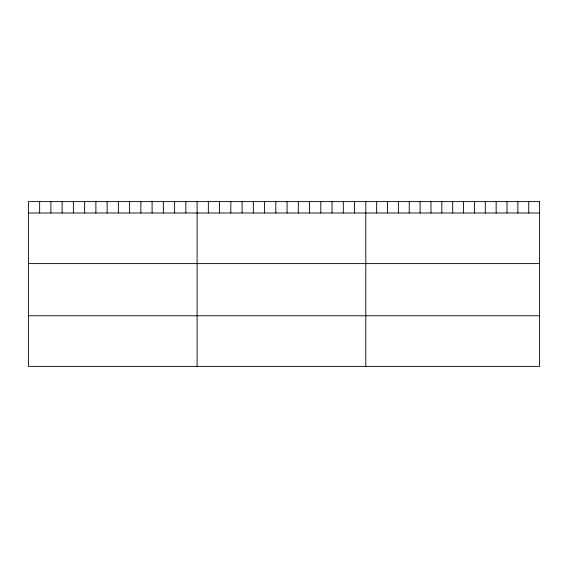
<?xml version="1.0" encoding="UTF-8"?>
<svg xmlns="http://www.w3.org/2000/svg" width="568" height="568" viewBox="0 0 568 568"><rect width="100%" height="100%" fill="white"/><g stroke="black" fill="none" stroke-linecap="round" stroke-linejoin="round"><path stroke-width="0.85" d="M28.4 212.986L539.6 212.986M28.4 263.609L539.6 263.609M28.4 315.765L539.6 315.765M528.737 201.619L528.737 212.986M517.874 201.619L517.874 212.986M507.011 201.619L507.011 212.986M496.148 201.619L496.148 212.986M485.285 201.619L485.285 212.986M474.422 201.619L474.422 212.986M463.559 201.619L463.559 212.986M452.696 201.619L452.696 212.986M441.833 201.619L441.833 212.986M430.97 201.619L430.97 212.986M420.107 201.619L420.107 212.986M409.244 201.619L409.244 212.986M398.381 201.619L398.381 212.986M387.518 201.619L387.518 212.986M376.655 201.619L376.655 212.986M365.792 201.619L365.792 366.381M354.546 201.619L354.546 212.986M343.299 201.619L343.299 212.986M332.053 201.619L332.053 212.986M320.806 201.619L320.806 212.986M309.56 201.619L309.56 212.986M298.314 201.619L298.314 212.986M287.067 201.619L287.067 212.986M275.821 201.619L275.821 212.986M264.574 201.619L264.574 212.986M253.328 201.619L253.328 212.986M242.082 201.619L242.082 212.986M230.835 201.619L230.835 212.986M219.589 201.619L219.589 212.986M208.342 201.619L208.342 212.986M197.096 201.619L197.096 366.381M185.85 201.619L185.85 212.986M174.603 201.619L174.603 212.986M163.357 201.619L163.357 212.986M152.11 201.619L152.11 212.986M140.864 201.619L140.864 212.986M129.618 201.619L129.618 212.986M118.371 201.619L118.371 212.986M107.125 201.619L107.125 212.986M95.878 201.619L95.878 212.986M84.632 201.619L84.632 212.986M73.386 201.619L73.386 212.986M62.139 201.619L62.139 212.986M50.893 201.619L50.893 212.986M39.646 201.619L39.646 212.986M539.6 201.619L28.4 201.619L28.4 366.381L539.6 366.381L539.6 201.619"/></g></svg>
